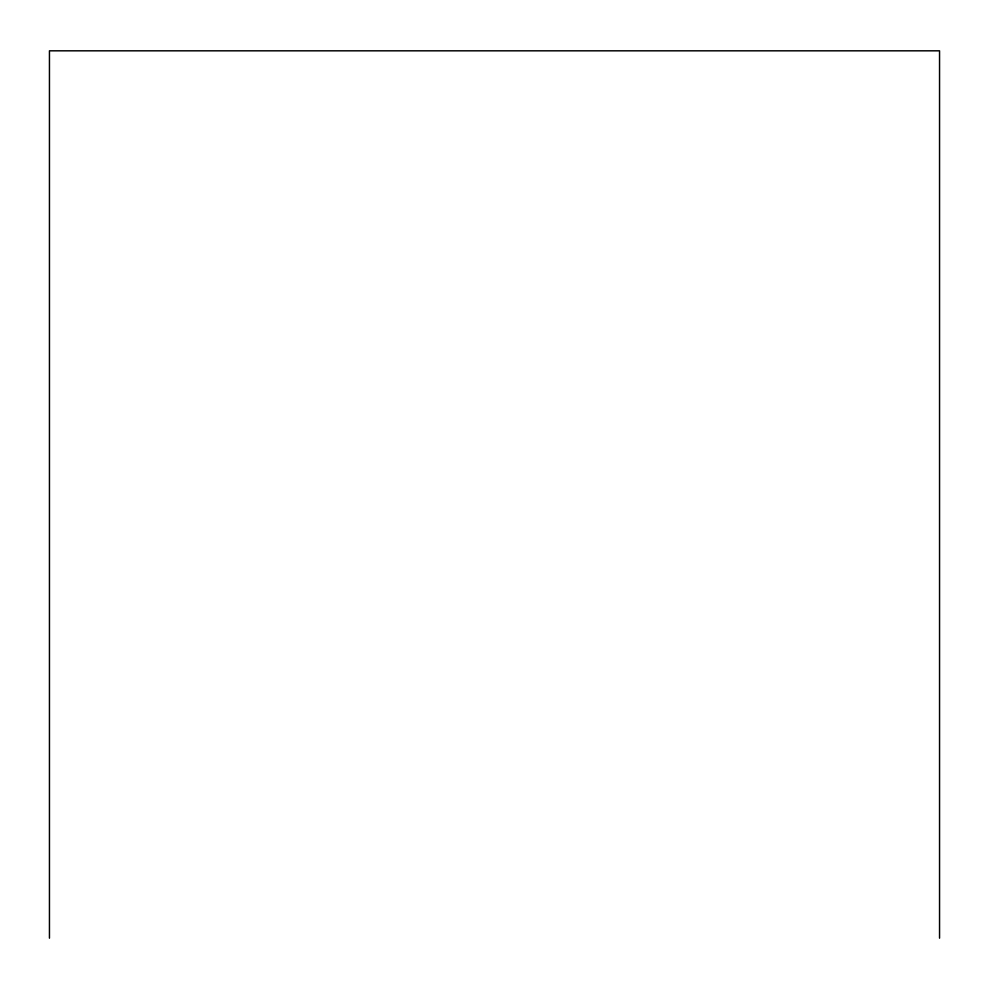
<?xml version="1.0" encoding="UTF-8"?>
<svg xmlns="http://www.w3.org/2000/svg" width="989" height="989" viewBox="0 0 989 989"><rect width="100%" height="100%" fill="white"/><g stroke="black" fill="none" stroke-linecap="round" stroke-linejoin="round"><path stroke-width="1.48" d="M939.55 938.178L939.55 50.822L49.45 50.822L49.45 938.178"/></g></svg>
